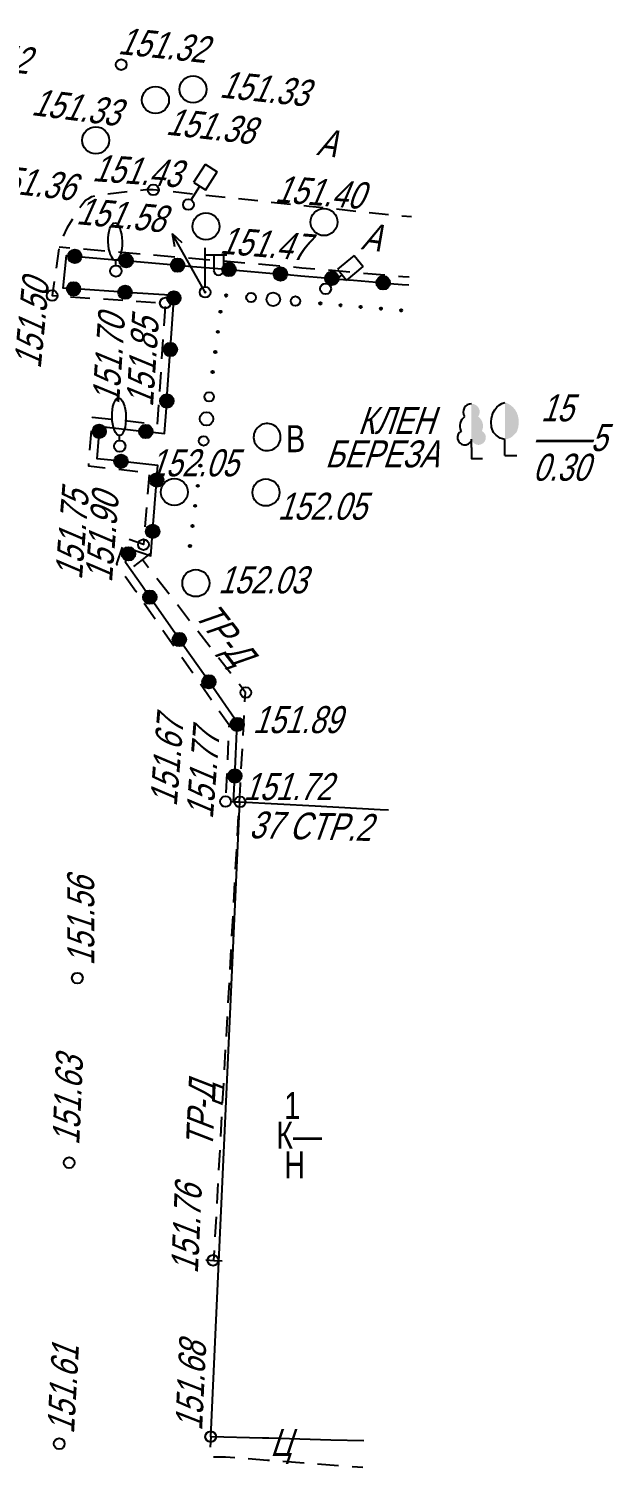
# Model space of a CAD drawing. Header units: metres. Extents: x 4400 to 4556, y 11262 to 11402.
# Drawn here: x 4534.6 to 4556.2, y 11339.9 to 11393.2 of the extents above; entities that cross this region are included whole.
import ezdxf
from ezdxf.enums import TextEntityAlignment as Align

# ---------------------------------------------------------------- set-up
doc = ezdxf.new("R2010")
doc.units = ezdxf.units.M
doc.header["$MEASUREMENT"] = 0
for name, color, linetype, lineweight in [('Вентиляторы', 7, 'Continuous', 25), ('Внутреннее заполнение', 7, 'Continuous', 25), ('Горизонтали', 7, 'Continuous', 25), ('Граница улицы', 7, 'Continuous', 25), ('Здания', 7, 'Continuous', 25), ('Колодцы', 7, 'Continuous', 25), ('Леса и газоны', 7, 'Continuous', 25), ('Номер дома', 7, 'Continuous', 25), ('Ограды', 7, 'Continuous', 25), ('Отдельно стоящее дерево', 7, 'Continuous', 25), ('Полоса деревьев', 7, 'Continuous', 25), ('Светофоры', 7, 'Continuous', 25), ('Фонари', 7, 'Continuous', 25), ('Фонтаны', 7, 'Continuous', 25), ('Части зданий', 7, 'Continuous', 25)]:
    doc.layers.add(name, color=color, linetype=linetype, lineweight=lineweight)
doc.styles.add('Style-RUSSIAN_1251', font='RUSSIAN_1251.shx')
doc.styles.add('Style-RUSSIAN_1251 I 0.32289', font='RUSSIAN_1251.shx', dxfattribs={"oblique": 18.5})

# ---------------------------------------------------------------- blocks, each defined once
blk = doc.blocks.new('PIKET_45')
at = {"layer": 'Горизонтали', "color": 7, "linetype": 'Continuous', "lineweight": 25}
blk.add_arc((0, 0), 0.2, 0, 360, dxfattribs=at)
blk = doc.blocks.new('PIKET_51')
at = {"layer": 'Горизонтали', "color": 7, "linetype": 'Continuous', "lineweight": 25}
blk.add_arc((0, 0), 0.2, 0, 360, dxfattribs=at)
blk = doc.blocks.new('PIKET_64')
at = {"layer": 'Горизонтали', "color": 7, "linetype": 'Continuous', "lineweight": 25}
blk.add_arc((0, 0), 0.2, 0, 360, dxfattribs=at)
blk = doc.blocks.new('PIKET_66')
at = {"layer": 'Горизонтали', "color": 7, "linetype": 'Continuous', "lineweight": 25}
blk.add_arc((0, 0), 0.2, 0, 360, dxfattribs=at)
blk = doc.blocks.new('KOLOD_21')
at = {"layer": 'Колодцы', "color": 7, "linetype": 'Continuous', "lineweight": 25}
blk.add_arc((0, 0), 0.5, 0, 360, dxfattribs=at)
blk = doc.blocks.new('KOLOD_22')
at = {"layer": 'Колодцы', "color": 7, "linetype": 'Continuous', "lineweight": 25}
blk.add_arc((0, 0), 0.5, 0, 360, dxfattribs=at)
blk = doc.blocks.new('KOLOD_23')
at = {"layer": 'Колодцы', "color": 7, "linetype": 'Continuous', "lineweight": 25}
blk.add_arc((0, 0), 0.5, 0, 360, dxfattribs=at)
blk = doc.blocks.new('PIKET_67')
at = {"layer": 'Горизонтали', "color": 7, "linetype": 'Continuous', "lineweight": 25}
blk.add_arc((0, 0), 0.2, 0, 360, dxfattribs=at)
blk = doc.blocks.new('PIKET_72')
at = {"layer": 'Горизонтали', "color": 7, "linetype": 'Continuous', "lineweight": 25}
blk.add_arc((0, 0), 0.2, 0, 360, dxfattribs=at)
blk = doc.blocks.new('KOLOD_25')
at = {"layer": 'Колодцы', "color": 7, "linetype": 'Continuous', "lineweight": 25}
blk.add_arc((0, 0), 0.5, 0, 360, dxfattribs=at)
blk = doc.blocks.new('KOLOD_26')
at = {"layer": 'Колодцы', "color": 7, "linetype": 'Continuous', "lineweight": 25}
blk.add_arc((0, 0), 0.5, 0, 360, dxfattribs=at)
blk = doc.blocks.new('KOLOD_27')
at = {"layer": 'Колодцы', "color": 7, "linetype": 'Continuous', "lineweight": 25}
blk.add_arc((0, 0), 0.5, 0, 360, dxfattribs=at)
blk = doc.blocks.new('DORZN1_1')
at = {"layer": 'Светофоры', "color": 7, "linetype": 'Continuous', "lineweight": 25}
for p, q in [((-0.27, 0.806), (-0.27, 1.603)), ((-0.27, 1.598), (0.252, 1.598)), ((0.252, 0.792), (0.253, 1.589)), ((-0.269, 0.801), (0.248, 0.801)), ((-0.004, 0.2), (-0.003, 0.801))]:
    blk.add_line(p, q, dxfattribs=at)
blk.add_arc((0, 0), 0.2, 0, 360, dxfattribs=at)
blk = doc.blocks.new('PIKET_76')
at = {"layer": 'Горизонтали', "color": 7, "linetype": 'Continuous', "lineweight": 25}
blk.add_arc((0, 0), 0.2, 0, 360, dxfattribs=at)
blk = doc.blocks.new('FONAR5_1')
at = {"layer": 'Фонари', "color": 7, "linetype": 'Continuous', "lineweight": 25}
for p, q in [((0.003, 0.2), (0.003, 1.641)), ((0.017, 1.388), (0.805, 1.388)), ((0.322, 1.371), (0.322, 0.816)), ((0.676, 1.378), (0.676, 0.823))]:
    blk.add_line(p, q, dxfattribs=at)
for centre, radius, start, end in [((0.49556, 0.80876), 0.181, 180, 0), ((-0.00044, -0.00024), 0.2, 0, 359.999994), ((-0.00044, -0.00024), 0.02, 0, 359.999994)]:
    blk.add_arc(centre, radius, start, end, dxfattribs=at)
blk = doc.blocks.new('PIKET_78')
at = {"layer": 'Горизонтали', "color": 7, "linetype": 'Continuous', "lineweight": 25}
blk.add_arc((0.00021, -0.0001), 0.2, 0, 359.999994, dxfattribs=at)
blk = doc.blocks.new('PIKET_79')
at = {"layer": 'Горизонтали', "color": 7, "linetype": 'Continuous', "lineweight": 25}
blk.add_arc((-0.00001, 0.00011), 0.2, 0, 359.999994, dxfattribs=at)
blk = doc.blocks.new('PIKET_80')
at = {"layer": 'Горизонтали', "color": 7, "linetype": 'Continuous', "lineweight": 25}
blk.add_arc((0.00027, -0.00027), 0.2, 0, 359.999994, dxfattribs=at)
blk = doc.blocks.new('PIKET_81')
at = {"layer": 'Горизонтали', "color": 7, "linetype": 'Continuous', "lineweight": 25}
blk.add_arc((-0.00048, 0.00018), 0.2, 0, 359.999994, dxfattribs=at)
blk = doc.blocks.new('STRFON')
at = {"layer": 'Фонари', "color": 7, "linetype": 'Continuous', "lineweight": 25, "flags": 128}
for points in [[(0, 0), (2.5, 0)], [(2.5, 0), (2.025, 0.157)], [(2.5, 0), (2.025, -0.156)]]:
    blk.add_lwpolyline(points, dxfattribs=at)
blk = doc.blocks.new('PIKET_93')
at = {"layer": 'Горизонтали', "color": 7, "linetype": 'Continuous', "lineweight": 25}
blk.add_arc((0, 0), 0.2, 0, 360, dxfattribs=at)
blk = doc.blocks.new('DORZN1_4')
at = {"layer": 'Светофоры', "color": 7, "linetype": 'Continuous', "lineweight": 25}
for p, q in [((-0.27, 0.806), (-0.27, 1.603)), ((-0.27, 1.598), (0.252, 1.598)), ((0.252, 0.792), (0.252, 1.589)), ((-0.27, 0.801), (0.248, 0.801)), ((-0.004, 0.2), (-0.004, 0.801))]:
    blk.add_line(p, q, dxfattribs=at)
blk.add_arc((0, 0), 0.2, 0, 360, dxfattribs=at)
blk = doc.blocks.new('KOLOD_32')
at = {"layer": 'Колодцы', "color": 7, "linetype": 'Continuous', "lineweight": 25}
blk.add_arc((0, 0), 0.5, 0, 360, dxfattribs=at)
blk = doc.blocks.new('PIKET_94')
at = {"layer": 'Горизонтали', "color": 7, "linetype": 'Continuous', "lineweight": 25}
blk.add_arc((0, 0), 0.2, 0, 360, dxfattribs=at)
blk = doc.blocks.new('msdElementTypeLineString_24')
at = {"layer": 'Фонтаны', "color": 7, "linetype": 'Continuous', "lineweight": 25}
for p, q in [((0.227, 25.651), (0, 25.944)), ((0.988, 24.672), (0.534, 25.256)), ((1.748, 23.692), (1.294, 24.277)), ((2.508, 22.712), (2.054, 23.297)), ((3.268, 21.733), (2.814, 22.317)), ((3.725, 19.442), (3.766, 20.181)), ((3.657, 18.204), (3.698, 18.942)), ((3.519, 15.727), (3.56, 16.466)), ((3.45, 14.489), (3.491, 15.228)), ((3.382, 13.251), (3.423, 13.99)), ((3.313, 12.013), (3.354, 12.752)), ((3.244, 10.775), (3.285, 11.513)), ((3.176, 9.536), (3.217, 10.275)), ((3.107, 8.298), (3.148, 9.037)), ((3.038, 7.06), (3.079, 7.799)), ((2.969, 5.822), (3.01, 6.561)), ((2.901, 4.584), (2.942, 5.323)), ((2.832, 3.346), (2.873, 4.085)), ((2.763, 2.107), (2.804, 2.846)), ((2.695, 0.869), (2.736, 1.608)), ((2.646, 0.001), (2.667, 0.37))]:
    blk.add_line(p, q, dxfattribs=at)
at = {"layer": 'Фонтаны', "color": 7, "linetype": 'Continuous', "lineweight": 25, "flags": 128}
for points in [[(3.794, 20.68), (3.813, 21.03), (3.575, 21.338)], [(3.588, 16.965), (3.625, 17.637), (3.629, 17.704)]]:
    blk.add_lwpolyline(points, dxfattribs=at)
blk = doc.blocks.new('msdElementTypeLineString_25')
at = {"layer": 'Полоса деревьев', "color": 7, "linetype": 'Continuous', "lineweight": 25}
for p, q in [((1.599, 9.907), (1.679, 9.901)), ((1.6, 9.912), (1.678, 9.906)), ((1.6, 9.902), (1.677, 9.896)), ((1.6, 9.897), (1.675, 9.891)), ((1.602, 9.917), (1.678, 9.911)), ((1.602, 9.892), (1.674, 9.886)), ((1.603, 9.922), (1.677, 9.916)), ((1.604, 9.887), (1.67, 9.881)), ((1.606, 9.927), (1.675, 9.921)), ((1.608, 9.881), (1.666, 9.877)), ((1.61, 9.931), (1.672, 9.926)), ((1.611, 9.876), (1.661, 9.872)), ((1.615, 9.936), (1.668, 9.932)), ((1.621, 9.87), (1.651, 9.868)), ((1.623, 9.94), (1.661, 9.937)), ((1.633, 9.945), (1.642, 9.944)), ((5.087, 9.611), (5.166, 9.604)), ((5.087, 9.606), (5.165, 9.599)), ((5.088, 9.616), (5.166, 9.609)), ((5.088, 9.601), (5.162, 9.595)), ((5.089, 9.621), (5.165, 9.614)), ((5.089, 9.596), (5.161, 9.59)), ((5.091, 9.626), (5.164, 9.62)), ((5.092, 9.591), (5.158, 9.585)), ((5.093, 9.631), (5.163, 9.625)), ((5.098, 9.635), (5.159, 9.63)), ((5.102, 9.64), (5.156, 9.635)), ((5.11, 9.644), (5.148, 9.641)), ((5.121, 9.648), (5.13, 9.648)), ((1.391, 9.295), (1.393, 9.304)), ((1.395, 9.284), (1.4, 9.322)), ((1.399, 9.276), (1.406, 9.329)), ((1.403, 9.271), (1.411, 9.332)), ((1.408, 9.266), (1.417, 9.336)), ((1.413, 9.264), (1.422, 9.337)), ((1.417, 9.262), (1.427, 9.337)), ((1.422, 9.26), (1.432, 9.338)), ((1.427, 9.259), (1.437, 9.338)), ((1.432, 9.259), (1.442, 9.337)), ((1.437, 9.26), (1.447, 9.334)), ((1.442, 9.261), (1.452, 9.332)), ((1.448, 9.263), (1.456, 9.329)), ((1.453, 9.267), (1.461, 9.324)), ((1.459, 9.27), (1.465, 9.319)), ((1.465, 9.279), (1.469, 9.309)), ((5.095, 9.585), (5.153, 9.58)), ((5.099, 9.58), (5.149, 9.576)), ((5.108, 9.574), (5.138, 9.572)), ((5.834, 9.548), (5.914, 9.541)), ((5.834, 9.543), (5.912, 9.536)), ((5.835, 9.553), (5.913, 9.546)), ((5.835, 9.538), (5.91, 9.531)), ((5.837, 9.557), (5.912, 9.551)), ((5.837, 9.532), (5.908, 9.526)), ((5.838, 9.562), (5.912, 9.556)), ((5.839, 9.527), (5.905, 9.522)), ((5.84, 9.567), (5.91, 9.561)), ((5.843, 9.522), (5.9, 9.517)), ((5.845, 9.572), (5.907, 9.567)), ((5.846, 9.517), (5.896, 9.512)), ((5.849, 9.576), (5.903, 9.572)), ((5.856, 9.511), (5.886, 9.508)), ((5.858, 9.581), (5.896, 9.578)), ((5.868, 9.585), (5.877, 9.584)), ((6.581, 9.484), (6.661, 9.477)), ((6.582, 9.479), (6.659, 9.473)), ((6.582, 9.474), (6.657, 9.468)), ((6.583, 9.489), (6.66, 9.482)), ((6.584, 9.494), (6.66, 9.488)), ((6.584, 9.469), (6.656, 9.463)), ((6.585, 9.499), (6.659, 9.493)), ((6.586, 9.464), (6.652, 9.458)), ((6.588, 9.504), (6.658, 9.498)), ((6.59, 9.458), (6.648, 9.453)), ((6.592, 9.508), (6.654, 9.503)), ((6.594, 9.453), (6.643, 9.449)), ((6.597, 9.513), (6.65, 9.508)), ((6.603, 9.447), (6.633, 9.445)), ((6.605, 9.517), (6.643, 9.514)), ((6.615, 9.521), (6.624, 9.521)), ((7.328, 9.421), (7.408, 9.414)), ((7.329, 9.416), (7.407, 9.409)), ((7.33, 9.426), (7.408, 9.419)), ((7.33, 9.411), (7.404, 9.404)), ((7.331, 9.431), (7.407, 9.424)), ((7.331, 9.405), (7.403, 9.399)), ((7.333, 9.435), (7.406, 9.429)), ((7.334, 9.4), (7.399, 9.395)), ((7.335, 9.44), (7.405, 9.434)), ((7.337, 9.395), (7.395, 9.39)), ((7.34, 9.445), (7.401, 9.44)), ((7.341, 9.39), (7.391, 9.385)), ((7.344, 9.45), (7.398, 9.445)), ((7.35, 9.384), (7.38, 9.381)), ((7.352, 9.454), (7.39, 9.451)), ((7.363, 9.458), (7.372, 9.457)), ((8.076, 9.357), (8.155, 9.35)), ((8.076, 9.352), (8.154, 9.346)), ((8.077, 9.362), (8.155, 9.356)), ((8.077, 9.347), (8.152, 9.341)), ((8.078, 9.342), (8.15, 9.336)), ((8.079, 9.367), (8.154, 9.361)), ((8.08, 9.372), (8.154, 9.366)), ((8.081, 9.337), (8.147, 9.331)), ((8.082, 9.377), (8.152, 9.371)), ((8.085, 9.331), (8.142, 9.326)), ((8.087, 9.381), (8.149, 9.376)), ((8.088, 9.326), (8.138, 9.322)), ((8.091, 9.386), (8.145, 9.381)), ((8.098, 9.32), (8.128, 9.318)), ((8.1, 9.39), (8.137, 9.387)), ((8.11, 9.394), (8.119, 9.394)), ((1.294, 8.551), (1.296, 8.56)), ((1.298, 8.54), (1.303, 8.578)), ((1.302, 8.532), (1.309, 8.585)), ((1.306, 8.527), (1.314, 8.589)), ((1.311, 8.523), (1.32, 8.592)), ((1.316, 8.52), (1.325, 8.593)), ((1.32, 8.518), (1.33, 8.594)), ((1.325, 8.517), (1.335, 8.594)), ((1.33, 8.515), (1.34, 8.594)), ((1.335, 8.515), (1.345, 8.593)), ((1.34, 8.516), (1.35, 8.59)), ((1.345, 8.517), (1.355, 8.589)), ((1.351, 8.519), (1.359, 8.585)), ((1.356, 8.523), (1.364, 8.58)), ((1.362, 8.526), (1.368, 8.576)), ((1.368, 8.535), (1.372, 8.565)), ((1.197, 7.807), (1.198, 7.816)), ((1.201, 7.797), (1.206, 7.834)), ((1.205, 7.788), (1.212, 7.842)), ((1.209, 7.784), (1.217, 7.845)), ((1.214, 7.779), (1.223, 7.848)), ((1.218, 7.776), (1.228, 7.85)), ((1.223, 7.775), (1.233, 7.85)), ((1.228, 7.773), (1.238, 7.85)), ((1.233, 7.771), (1.243, 7.851)), ((1.238, 7.772), (1.248, 7.849)), ((1.243, 7.772), (1.253, 7.847)), ((1.248, 7.773), (1.258, 7.845)), ((1.254, 7.776), (1.262, 7.841)), ((1.259, 7.779), (1.267, 7.837)), ((1.265, 7.782), (1.271, 7.832)), ((1.271, 7.792), (1.275, 7.821)), ((1.1, 7.064), (1.101, 7.073)), ((1.104, 7.053), (1.109, 7.091)), ((1.108, 7.045), (1.115, 7.098)), ((1.112, 7.04), (1.12, 7.101)), ((1.117, 7.035), (1.126, 7.105)), ((1.121, 7.033), (1.131, 7.106)), ((1.126, 7.031), (1.136, 7.106)), ((1.131, 7.029), (1.141, 7.107)), ((1.136, 7.028), (1.146, 7.107)), ((1.141, 7.028), (1.151, 7.105)), ((1.146, 7.028), (1.156, 7.103)), ((1.151, 7.03), (1.161, 7.101)), ((1.157, 7.032), (1.165, 7.098)), ((1.162, 7.035), (1.17, 7.093)), ((1.168, 7.039), (1.174, 7.088)), ((1.174, 7.048), (1.178, 7.078)), ((0.647, 3.593), (0.648, 3.602)), ((0.651, 3.583), (0.656, 3.62)), ((0.655, 3.574), (0.662, 3.628)), ((0.659, 3.569), (0.667, 3.631)), ((0.664, 3.565), (0.673, 3.634)), ((0.668, 3.562), (0.678, 3.635)), ((0.673, 3.56), (0.683, 3.636)), ((0.678, 3.559), (0.688, 3.636)), ((0.683, 3.557), (0.693, 3.637)), ((0.688, 3.558), (0.698, 3.635)), ((0.693, 3.558), (0.703, 3.632)), ((0.698, 3.559), (0.708, 3.631)), ((0.704, 3.562), (0.712, 3.627)), ((0.709, 3.565), (0.717, 3.622)), ((0.715, 3.568), (0.721, 3.618)), ((0.721, 3.577), (0.725, 3.607)), ((0.55, 2.849), (0.551, 2.858)), ((0.554, 2.839), (0.559, 2.877)), ((0.558, 2.83), (0.565, 2.884)), ((0.562, 2.826), (0.57, 2.887)), ((0.567, 2.821), (0.576, 2.89)), ((0.571, 2.818), (0.581, 2.892)), ((0.576, 2.817), (0.586, 2.892)), ((0.581, 2.815), (0.591, 2.892)), ((0.586, 2.813), (0.596, 2.893)), ((0.591, 2.814), (0.601, 2.891)), ((0.596, 2.814), (0.606, 2.889)), ((0.601, 2.816), (0.611, 2.887)), ((0.607, 2.818), (0.615, 2.883)), ((0.612, 2.821), (0.62, 2.879)), ((0.618, 2.824), (0.624, 2.874)), ((0.624, 2.834), (0.628, 2.864)), ((0.457, 2.095), (0.462, 2.133)), ((0.461, 2.087), (0.468, 2.14)), ((0.465, 2.082), (0.473, 2.143)), ((0.47, 2.077), (0.479, 2.147)), ((0.474, 2.075), (0.484, 2.148)), ((0.479, 2.073), (0.489, 2.148)), ((0.484, 2.071), (0.494, 2.149)), ((0.489, 2.07), (0.499, 2.149)), ((0.494, 2.07), (0.504, 2.147)), ((0.499, 2.07), (0.509, 2.145)), ((0.504, 2.072), (0.514, 2.143)), ((0.51, 2.074), (0.518, 2.14)), ((0.515, 2.077), (0.523, 2.135)), ((0.453, 2.106), (0.454, 2.115)), ((0.521, 2.081), (0.527, 2.13)), ((0.527, 2.09), (0.531, 2.12)), ((0.356, 1.362), (0.357, 1.371)), ((0.36, 1.351), (0.365, 1.389)), ((0.364, 1.343), (0.371, 1.396)), ((0.368, 1.338), (0.376, 1.4)), ((0.373, 1.334), (0.382, 1.403)), ((0.377, 1.331), (0.387, 1.404)), ((0.382, 1.329), (0.392, 1.405)), ((0.387, 1.328), (0.397, 1.405)), ((0.392, 1.326), (0.402, 1.405)), ((0.397, 1.326), (0.407, 1.404)), ((0.402, 1.327), (0.412, 1.401)), ((0.407, 1.328), (0.416, 1.4)), ((0.413, 1.33), (0.421, 1.396)), ((0.418, 1.334), (0.426, 1.391)), ((0.423, 1.337), (0.43, 1.387)), ((0.43, 1.346), (0.434, 1.376)), ((0.259, 0.618), (0.26, 0.627)), ((0.263, 0.608), (0.268, 0.645)), ((0.267, 0.599), (0.274, 0.653)), ((0.271, 0.595), (0.279, 0.656)), ((0.276, 0.59), (0.285, 0.659)), ((0.28, 0.587), (0.29, 0.661)), ((0.285, 0.586), (0.295, 0.661)), ((0.29, 0.584), (0.3, 0.661)), ((0.295, 0.582), (0.305, 0.662)), ((0.3, 0.583), (0.31, 0.66)), ((0.305, 0.583), (0.315, 0.657)), ((0.31, 0.584), (0.319, 0.656)), ((0.315, 0.587), (0.324, 0.652)), ((0.321, 0.59), (0.328, 0.648)), ((0.326, 0.593), (0.333, 0.643)), ((0.333, 0.603), (0.337, 0.632))]:
    blk.add_line(p, q, dxfattribs=at)
for centre, radius in [((1.639, 9.905), 0.04), ((2.561, 9.827), 0.175), ((3.383, 9.757), 0.25), ((4.206, 9.696), 0.175), ((5.126, 9.609), 0.04), ((1.431, 9.299), 0.04), ((5.874, 9.545), 0.04), ((6.621, 9.482), 0.04), ((7.368, 9.418), 0.04), ((8.116, 9.355), 0.04), ((1.334, 8.555), 0.04), ((1.237, 7.811), 0.04), ((1.14, 7.068), 0.04), ((1.011, 6.151), 0.175), ((0.914, 5.332), 0.25), ((0.807, 4.514), 0.175), ((0.687, 3.597), 0.04), ((0.59, 2.853), 0.04), ((0.493, 2.11), 0.04), ((0.396, 1.366), 0.04), ((0.299, 0.622), 0.04)]:
    blk.add_circle(centre, radius, dxfattribs=at)
blk = doc.blocks.new('KOLOD_33')
at = {"layer": 'Колодцы', "color": 7, "linetype": 'Continuous', "lineweight": 25}
blk.add_arc((0, 0), 0.5, 0, 360, dxfattribs=at)
blk = doc.blocks.new('msdElementTypeLineString_29')
at = {"layer": 'Граница улицы', "color": 7, "linetype": 'Continuous', "lineweight": 25}
for p, q in [((0, 1.114), (0.399, 1.08)), ((0.897, 1.037), (1.694, 0.968)), ((2.192, 0.925), (2.99, 0.856)), ((3.488, 0.814), (4.285, 0.745)), ((4.783, 0.702), (5.58, 0.633)), ((6.079, 0.59), (6.876, 0.522)), ((7.374, 0.479), (8.171, 0.41)), ((9.965, 0.256), (10.762, 0.187)), ((11.26, 0.144), (12.058, 0.075))]:
    blk.add_line(p, q, dxfattribs=at)
at = {"layer": 'Граница улицы', "color": 7, "linetype": 'Continuous', "lineweight": 25, "flags": 128}
for points in [[(8.67, 0.367), (8.981, 0.34), (9.467, 0.299)], [(12.556, 0.032), (12.723, 0.018), (12.955, 0)]]:
    blk.add_lwpolyline(points, dxfattribs=at)
blk = doc.blocks.new('DEREVO_181')
at = {"layer": 'Отдельно стоящее дерево', "color": 7, "linetype": 'Continuous', "lineweight": 25, "flags": 128}
blk.add_lwpolyline([(-0.007, 0.21), (-0.007, 0.393)], dxfattribs=at)
at = {"layer": 'Отдельно стоящее дерево', "color": 7, "linetype": 'Continuous', "lineweight": 25}
blk.add_arc((0, 0), 0.21, 0, 359.99999, dxfattribs=at)
blk.add_ellipse((-0.0255, 1.088), major_axis=(-0.0185, 0.695), ratio=0.3698286, dxfattribs=at)
blk = doc.blocks.new('DEREVO_182')
at = {"layer": 'Отдельно стоящее дерево', "color": 7, "linetype": 'Continuous', "lineweight": 25, "flags": 128}
blk.add_lwpolyline([(-0.007, 0.21), (-0.007, 0.393)], dxfattribs=at)
at = {"layer": 'Отдельно стоящее дерево', "color": 7, "linetype": 'Continuous', "lineweight": 25}
blk.add_arc((0, 0), 0.21, 0, 359.99999, dxfattribs=at)
blk.add_ellipse((-0.0255, 1.088), major_axis=(-0.0185, 0.695), ratio=0.3698286, dxfattribs=at)
blk = doc.blocks.new('LISTVL_1')
at = {"layer": 'Леса и газоны', "linetype": 'Continuous', "lineweight": 25}
blk.add_hatch(color=7, dxfattribs=at).paths.add_polyline_path([(0, 0.716, 1.560755), (0.385, 1.024), (0.388, 1.03, 0.363475), (0.254, 1.552), (0.254, 1.559, 0.605867), (0, 2.03)])
at = {"layer": 'Леса и газоны', "color": 7, "linetype": 'Continuous', "lineweight": 25}
blk.add_line((0.25, 0.511), (0.251, 0.511), dxfattribs=at)
at = {"layer": 'Леса и газоны', "color": 7, "linetype": 'Continuous', "lineweight": 25, "flags": 128}
for points in [[(0, 0.41), (0, 0.716)], [(0, 0.41), (0, 0), (0.403, 0)]]:
    blk.add_lwpolyline(points, dxfattribs=at)
at = {"layer": 'Леса и газоны', "color": 7, "linetype": 'Continuous', "lineweight": 25}
for centre, radius, start, end in [((-0.004, 1.728), 0.302, 87.9054, 214.1094), ((-0.01, 1.211), 0.42, 125.6529, 205.5526), ((-0.248, 0.781), 0.271, 117.6072, 335.8238)]:
    blk.add_arc(centre, radius, start, end, dxfattribs=at)
blk = doc.blocks.new('MLISTV_1')
at = {"layer": 'Леса и газоны', "linetype": 'Continuous', "lineweight": 25}
blk.add_hatch(color=7, dxfattribs=at).paths.add_polyline_path([(0, 0.59), (0.173, 0.641), (0.228, 0.669), (0.329, 0.758), (0.422, 0.856), (0.449, 0.903), (0.47, 0.98), (0.496, 1.053), (0.498, 1.062), (0.505, 1.248, 0.341141), (0, 1.97)])
at = {"layer": 'Леса и газоны', "color": 7, "linetype": 'Continuous', "lineweight": 25}
blk.add_line((0, 0), (0, 0.59), dxfattribs=at)
at = {"layer": 'Леса и газоны', "color": 7, "linetype": 'Continuous', "lineweight": 25, "flags": 128}
blk.add_lwpolyline([(0, 0.59), (-0.173, 0.641), (-0.329, 0.758), (-0.422, 0.856), (-0.47, 0.98), (-0.496, 1.053), (-0.506, 1.248), (-0.506, 1.248, -0.344174), (0, 1.97)], format="xyb", dxfattribs=at)
blk.add_lwpolyline([(0, 0), (0.443, 0)], dxfattribs=at)
blk = doc.blocks.new('msdElementTypeLineString_76')
at = {"layer": 'Части зданий', "color": 7, "linetype": 'Continuous', "lineweight": 25}
for p, q in [((0.035, 1.132), (0.017, 0.74)), ((2.707, 0.225), (3.49, 0.166)), ((5.27, 0.032), (5.661, 0.001))]:
    blk.add_line(p, q, dxfattribs=at)
at = {"layer": 'Части зданий', "color": 7, "linetype": 'Continuous', "lineweight": 25, "flags": 128}
for points in [[(0.144, 0.384), (0.578, 0.384), (0.928, 0.358)], [(1.426, 0.32), (2.134, 0.268), (2.209, 0.262)], [(3.989, 0.129), (4.445, 0.095), (4.771, 0.071)]]:
    blk.add_lwpolyline(points, dxfattribs=at)
blk = doc.blocks.new('msdElementTypeLineString_78')
at = {"layer": 'Ограды', "linetype": 'Continuous', "lineweight": 25}
h = blk.add_hatch(color=7, dxfattribs=at)
edge = h.paths.add_edge_path()
edge.add_arc((0.681, 20.449), 0.25, 0, 360)
h = blk.add_hatch(color=7, dxfattribs=at)
edge = h.paths.add_edge_path()
edge.add_arc((2.584, 20.285), 0.25, 0, 360)
h = blk.add_hatch(color=7, dxfattribs=at)
edge = h.paths.add_edge_path()
edge.add_arc((4.487, 20.121), 0.25, 0, 360)
h = blk.add_hatch(color=7, dxfattribs=at)
edge = h.paths.add_edge_path()
edge.add_arc((6.389, 19.958), 0.25, 0, 360)
h = blk.add_hatch(color=7, dxfattribs=at)
edge = h.paths.add_edge_path()
edge.add_arc((8.292, 19.794), 0.25, 0, 360)
h = blk.add_hatch(color=7, dxfattribs=at)
edge = h.paths.add_edge_path()
edge.add_arc((10.195, 19.63), 0.25, 0, 360)
h = blk.add_hatch(color=7, dxfattribs=at)
edge = h.paths.add_edge_path()
edge.add_arc((12.098, 19.466), 0.25, 0, 360)
h = blk.add_hatch(color=7, dxfattribs=at)
edge = h.paths.add_edge_path()
edge.add_arc((0.637, 19.243), 0.25, 0, 360)
h = blk.add_hatch(color=7, dxfattribs=at)
edge = h.paths.add_edge_path()
edge.add_arc((2.543, 19.118), 0.25, 0, 360)
h = blk.add_hatch(color=7, dxfattribs=at)
edge = h.paths.add_edge_path()
edge.add_arc((4.347, 18.904), 0.25, 0, 360)
h = blk.add_hatch(color=7, dxfattribs=at)
edge = h.paths.add_edge_path()
edge.add_arc((4.218, 16.998), 0.25, 0, 360)
h = blk.add_hatch(color=7, dxfattribs=at)
edge = h.paths.add_edge_path()
edge.add_arc((4.089, 15.093), 0.25, 0, 360)
h = blk.add_hatch(color=7, dxfattribs=at)
edge = h.paths.add_edge_path()
edge.add_arc((1.587, 13.965), 0.25, 0, 360)
h = blk.add_hatch(color=7, dxfattribs=at)
edge = h.paths.add_edge_path()
edge.add_arc((3.313, 13.962), 0.25, 0, 360)
h = blk.add_hatch(color=7, dxfattribs=at)
edge = h.paths.add_edge_path()
edge.add_arc((2.394, 12.853), 0.25, 0, 360)
h = blk.add_hatch(color=7, dxfattribs=at)
edge = h.paths.add_edge_path()
edge.add_arc((3.716, 12.166), 0.25, 0, 360)
h = blk.add_hatch(color=7, dxfattribs=at)
edge = h.paths.add_edge_path()
edge.add_arc((3.564, 10.262), 0.25, 0, 360)
h = blk.add_hatch(color=7, dxfattribs=at)
edge = h.paths.add_edge_path()
edge.add_arc((2.672, 9.43), 0.25, 0, 360)
h = blk.add_hatch(color=7, dxfattribs=at)
edge = h.paths.add_edge_path()
edge.add_arc((3.461, 7.825), 0.25, 0, 360)
h = blk.add_hatch(color=7, dxfattribs=at)
edge = h.paths.add_edge_path()
edge.add_arc((4.553, 6.259), 0.25, 0, 360)
h = blk.add_hatch(color=7, dxfattribs=at)
edge = h.paths.add_edge_path()
edge.add_arc((5.646, 4.692), 0.25, 0, 360)
h = blk.add_hatch(color=7, dxfattribs=at)
edge = h.paths.add_edge_path()
edge.add_arc((6.692, 3.112), 0.25, 0, 360)
h = blk.add_hatch(color=7, dxfattribs=at)
edge = h.paths.add_edge_path()
edge.add_arc((6.605, 1.204), 0.25, 0, 360)
at = {"layer": 'Ограды', "color": 7, "linetype": 'Continuous', "lineweight": 25}
for p, q in [((0.93, 20.428), (2.335, 20.307)), ((2.833, 20.264), (4.237, 20.143)), ((4.735, 20.1), (6.14, 19.979)), ((6.638, 19.936), (8.043, 19.815)), ((2.294, 19.134), (0.887, 19.226)), ((4.199, 19.009), (2.793, 19.101)), ((4.235, 17.248), (4.33, 18.654)), ((4.106, 15.342), (4.201, 16.749)), ((1.663, 14.146), (3.064, 13.99)), ((3.584, 10.511), (3.696, 11.916)), ((4.41, 6.464), (3.604, 7.62)), ((5.503, 4.897), (4.696, 6.053)), ((6.595, 3.331), (5.789, 4.487)), ((6.616, 1.454), (6.681, 2.862)), ((6.562, 0.25), (6.594, 0.955))]:
    blk.add_line(p, q, dxfattribs=at)
at = {"layer": 'Ограды', "color": 7, "linetype": 'Continuous', "lineweight": 25, "flags": 128}
for points in [[(0.388, 19.259), (0.25, 19.268), (0.374, 20.476), (0.432, 20.471)], [(8.541, 19.772), (9.051, 19.728), (9.946, 19.651)], [(10.444, 19.608), (11.003, 19.56), (11.848, 19.487)], [(12.346, 19.444), (12.804, 19.405), (13.049, 19.386)], [(3.561, 13.935), (4.007, 13.885), (4.072, 14.843)], [(2.146, 12.881), (1.506, 12.952), (1.567, 13.715)], [(3.736, 12.415), (3.758, 12.701), (2.643, 12.825)], [(2.783, 9.607), (3.492, 9.357), (3.545, 10.013)], [(3.318, 8.03), (3.189, 8.215), (2.558, 9.108), (2.589, 9.194)]]:
    blk.add_lwpolyline(points, dxfattribs=at)
at = {"layer": 'Ограды', "color": 7, "linetype": 'Continuous', "lineweight": 25}
for centre in [(0.681, 20.449), (0.681, 20.449), (2.584, 20.285), (2.584, 20.285), (4.487, 20.121), (4.487, 20.121), (6.389, 19.958), (6.389, 19.958), (8.292, 19.794), (8.292, 19.794), (10.195, 19.63), (10.195, 19.63), (12.098, 19.466), (12.098, 19.466), (0.637, 19.243), (0.637, 19.243), (2.543, 19.118), (2.543, 19.118), (4.347, 18.904), (4.347, 18.904), (4.218, 16.998), (4.218, 16.998), (4.089, 15.093), (4.089, 15.093), (1.587, 13.965), (1.587, 13.965), (3.313, 13.962), (3.313, 13.962), (2.394, 12.853), (2.394, 12.853), (3.716, 12.166), (3.716, 12.166), (3.564, 10.262), (3.564, 10.262), (2.672, 9.43), (2.672, 9.43), (3.461, 7.825), (3.461, 7.825), (4.553, 6.259), (4.553, 6.259), (5.646, 4.692), (5.646, 4.692), (6.692, 3.112), (6.692, 3.112), (6.605, 1.204), (6.605, 1.204)]:
    blk.add_circle(centre, 0.25, dxfattribs=at)
blk = doc.blocks.new('msdElementTypeLineString_99')
at = {"layer": 'Граница улицы', "color": 7, "linetype": 'Continuous', "lineweight": 25}
for p, q in [((2.772, 22.59), (2.06, 22.51)), ((5.193, 22.51), (4.48, 22.586)), ((6.402, 22.382), (5.69, 22.457)), ((7.612, 22.253), (6.899, 22.329)), ((8.821, 22.125), (8.109, 22.201)), ((11.24, 21.868), (10.528, 21.944)), ((12.45, 21.74), (11.738, 21.815)), ((13.304, 21.66), (12.948, 21.691)), ((0.252, 20.479), (0.149, 19.77)), ((0.683, 18.704), (1.398, 18.657)), ((1.897, 18.625), (2.612, 18.578)), ((3.111, 18.545), (3.826, 18.498)), ((4.182, 18.34), (4.134, 17.626)), ((4.1, 17.127), (4.051, 16.412)), ((4.018, 15.913), (3.969, 15.199)), ((3.936, 14.7), (3.887, 13.985)), ((3.402, 14.027), (2.69, 14.106)), ((1.444, 13.738), (1.387, 13.024)), ((2.466, 12.316), (3.178, 12.237)), ((3.587, 12.109), (3.53, 11.395)), ((3.49, 10.896), (3.434, 10.182)), ((3.406, 7.36), (3.815, 6.772)), ((4.101, 6.362), (4.511, 5.775)), ((4.797, 5.364), (5.207, 4.777)), ((5.493, 4.367), (5.903, 3.779)), ((6.521, 2.266), (6.489, 1.551)), ((6.466, 1.051), (6.433, 0.335))]:
    blk.add_line(p, q, dxfattribs=at)
at = {"layer": 'Граница улицы', "color": 7, "linetype": 'Continuous', "lineweight": 25, "flags": 128}
for points in [[(1.567, 22.436), (1.455, 22.402), (1.32, 22.322), (1.237, 22.265), (1.097, 22.093), (1.032, 21.993)], [(3.983, 22.638), (3.744, 22.664), (3.468, 22.668), (3.269, 22.646)], [(10.031, 21.996), (9.514, 22.051), (9.318, 22.072)], [(0.759, 21.574), (0.544, 21.243), (0.407, 20.952)], [(0.077, 19.275), (0, 18.749), (0.184, 18.737)], [(2.193, 14.161), (1.484, 14.24), (1.484, 14.236)], [(1.348, 12.525), (1.341, 12.441), (1.969, 12.371)], [(3.394, 9.684), (3.381, 9.525), (2.856, 9.71)], [(2.597, 9.431), (2.381, 8.817), (2.418, 8.764)], [(2.707, 8.355), (3.1, 7.798), (3.112, 7.781), (3.12, 7.77)], [(6.189, 3.369), (6.548, 2.854), (6.544, 2.766)], [(6.595, 0.008), (6.719, 0.005), (6.953, 0)]]:
    blk.add_lwpolyline(points, dxfattribs=at)
blk = doc.blocks.new('msdElementTypeTextNode_6')
at = {"layer": 'Здания', "color": 7, "linetype": 'Continuous', "lineweight": 25, "style": 'Style-RUSSIAN_1251', "width": 0.799996}
for s, p in [(' 1 ', (0, 1.1)), ('К—', (0, 0)), (' Н', (0, -1.1))]:
    blk.add_text(s, height=1, dxfattribs=at).set_placement(p, align=Align.MIDDLE_LEFT)
blk = doc.blocks.new('msdElementTypeTextNode_12')
at = {"layer": 'Леса и газоны', "color": 7, "linetype": 'Continuous', "lineweight": 25, "style": 'Style-RUSSIAN_1251 I 0.32289', "oblique": 18.5, "width": 0.8}
for s, p in [(' 15', (0, 1.1)), ('——5', (0, 0)), ('0.30', (0, -1.1))]:
    blk.add_text(s, height=1, dxfattribs=at).set_placement(p, align=Align.MIDDLE_LEFT)

msp = doc.modelspace()

# ---------------------------------------------------------------- linework, layer by layer
at = {"layer": 'Вентиляторы', "color": 7, "linetype": 'Continuous', "lineweight": 25, "flags": 128}
msp.add_lwpolyline([(4543.924, 11378.057), (4543.92, 11378.12), (4543.908, 11378.183), (4543.889, 11378.243), (4543.861, 11378.3), (4543.827, 11378.353), (4543.787, 11378.402), (4543.741, 11378.445), (4543.689, 11378.482), (4543.634, 11378.512), (4543.575, 11378.535), (4543.513, 11378.55), (4543.45, 11378.557), (4543.387, 11378.557), (4543.324, 11378.548), (4543.263, 11378.532), (4543.205, 11378.508), (4543.15, 11378.476), (4543.099, 11378.439), (4543.054, 11378.395), (4543.014, 11378.345), (4542.981, 11378.291), (4542.955, 11378.234), (4542.937, 11378.173), (4542.926, 11378.111), (4542.923, 11378.048), (4542.928, 11377.985), (4542.942, 11377.923), (4542.962, 11377.863), (4542.991, 11377.806), (4543.026, 11377.754), (4543.067, 11377.706), (4543.114, 11377.664), (4543.166, 11377.628), (4543.223, 11377.599), (4543.282, 11377.577), (4543.344, 11377.563), (4543.407, 11377.557), (4543.47, 11377.559), (4543.532, 11377.569), (4543.593, 11377.586), (4543.651, 11377.612), (4543.706, 11377.644), (4543.755, 11377.683), (4543.8, 11377.727), (4543.839, 11377.778), (4543.871, 11377.832), (4543.895, 11377.89), (4543.913, 11377.951), (4543.922, 11378.014), (4543.924, 11378.057)], dxfattribs=at)
at = {"layer": 'Внутреннее заполнение', "color": 7, "linetype": 'Continuous', "lineweight": 25, "flags": 128}
for points in [[(4538.492, 11373.267), (4538.808, 11373.512), (4539.122, 11373.755)], [(4541.155, 11347.585), (4541.454, 11347.569), (4541.754, 11347.552)]]:
    msp.add_lwpolyline(points, dxfattribs=at)
at = {"layer": 'Здания', "color": 7, "linetype": 'Continuous', "lineweight": 25, "flags": 128}
msp.add_lwpolyline([(4546.998, 11340.882), (4545.785, 11340.916), (4543.491, 11340.98), (4543.253, 11340.987), (4541.334, 11341.04), (4541.533, 11345.359), (4542.006, 11355.618), (4542.418, 11364.55), (4545.203, 11364.401), (4547.611, 11364.272), (4547.911, 11364.256)], dxfattribs=at)

# ---------------------------------------------------------------- block references
at = {"layer": 'Горизонтали', "color": 7, "linetype": 'Continuous', "lineweight": 25}
for name, p in [('PIKET_66', (4538.023, 11391.851)), ('PIKET_67', (4539.209, 11387.214)), ('PIKET_78', (4535.465, 11383.299)), ('PIKET_79', (4539.656, 11383.024)), ('PIKET_80', (4538.846, 11374.075)), ('PIKET_76', (4542.635, 11368.598)), ('PIKET_81', (4541.884, 11364.562)), ('PIKET_94', (4542.418, 11364.55)), ('PIKET_72', (4536.399, 11358.023)), ('PIKET_64', (4536.096, 11351.187)), ('PIKET_93', (4541.42, 11347.571)), ('PIKET_45', (4535.729, 11340.78)), ('PIKET_51', (4541.334, 11341.04))]:
    msp.add_blockref(name, p, dxfattribs=at)
at = {"layer": 'Граница улицы', "color": 7, "linetype": 'Continuous', "lineweight": 25}
for name, p in [('msdElementTypeLineString_99', (4535.465, 11364.55)), ('msdElementTypeLineString_29', (4535.728, 11383.991))]:
    msp.add_blockref(name, p, dxfattribs=at)
at = {"layer": 'Здания', "color": 7, "linetype": 'Continuous', "lineweight": 25}
msp.add_blockref('msdElementTypeTextNode_6', (4543.759, 11352.205), dxfattribs=at)
at = {"layer": 'Колодцы', "color": 7, "linetype": 'Continuous', "lineweight": 25}
for name, p in [('KOLOD_21', (4539.29, 11390.54)), ('KOLOD_33', (4540.682, 11390.939)), ('KOLOD_22', (4537.08, 11389.05)), ('KOLOD_23', (4541.16, 11385.86)), ('KOLOD_32', (4545.53, 11386.02)), ('KOLOD_27', (4539.989, 11376.022)), ('KOLOD_25', (4543.378, 11376.008)), ('KOLOD_26', (4540.785, 11372.649))]:
    msp.add_blockref(name, p, dxfattribs=at)
at = {"layer": 'Леса и газоны', "color": 7, "linetype": 'Continuous', "lineweight": 25}
for name, p in [('LISTVL_1', (4550.986, 11377.261)), ('MLISTV_1', (4552.227, 11377.375)), ('msdElementTypeTextNode_12', (4553.252, 11378.041))]:
    msp.add_blockref(name, p, dxfattribs=at)
at = {"layer": 'Ограды', "color": 7, "linetype": 'Continuous', "lineweight": 25}
msp.add_blockref('msdElementTypeLineString_78', (4535.622, 11364.305), dxfattribs=at)
at = {"layer": 'Отдельно стоящее дерево', "color": 7, "linetype": 'Continuous', "lineweight": 25}
for name, p in [('DEREVO_181', (4537.825, 11384.209)), ('DEREVO_182', (4537.967, 11377.722))]:
    msp.add_blockref(name, p, dxfattribs=at)
at = {"layer": 'Полоса деревьев', "color": 7, "linetype": 'Continuous', "lineweight": 25}
msp.add_blockref('msdElementTypeLineString_25', (4540.267, 11373.401), dxfattribs=at)
at = {"layer": 'Светофоры', "color": 7, "linetype": 'Continuous', "lineweight": 25}
for name, p, rotation in [('DORZN1_1', (4540.51, 11386.669), 327.7466023565515), ('DORZN1_4', (4545.589, 11383.552), 309.5883053321761)]:
    msp.add_blockref(name, p, dxfattribs=dict(at, rotation=rotation))
at = {"layer": 'Фонари', "color": 7, "linetype": 'Continuous', "lineweight": 25, "rotation": 119.3643082791872}
msp.add_blockref('STRFON', (4541.129, 11383.423), dxfattribs=at)
at = {"layer": 'Фонари', "color": 7, "linetype": 'Continuous', "lineweight": 25}
msp.add_blockref('FONAR5_1', (4541.129, 11383.423), dxfattribs=at)
at = {"layer": 'Фонтаны', "color": 7, "linetype": 'Continuous', "lineweight": 25}
msp.add_blockref('msdElementTypeLineString_24', (4538.808, 11347.568), dxfattribs=at)
at = {"layer": 'Части зданий', "color": 7, "linetype": 'Continuous', "lineweight": 25}
msp.add_blockref('msdElementTypeLineString_76', (4541.299, 11339.908), dxfattribs=at)

# ---------------------------------------------------------------- texts
at = {"layer": 'Вентиляторы', "color": 7, "linetype": 'Continuous', "lineweight": 25, "style": 'Style-RUSSIAN_1251', "width": 0.799996}
msp.add_text('В', height=1, dxfattribs=at).set_placement((4544.12, 11377.5))
at = {"layer": 'Горизонтали', "color": 7, "linetype": 'Continuous', "lineweight": 25, "style": 'Style-RUSSIAN_1251 I 0.32289', "oblique": 18.5, "width": 0.799996}
for s, rotation, p in [('151.32', 354.0288, (4537.884, 11392.249)), ('151.43', 355.847, (4536.936, 11387.54)), ('151.70', 86.1276, (4537.945, 11379.265)), ('151.75', 85.4537, (4536.568, 11372.757)), ('151.67', 85.4537, (4540.078, 11364.362)), ('151.56', 90, (4537.023, 11358.482)), ('151.63', 87.5118, (4536.468, 11351.823)), ('151.76', 87.3601, (4540.859, 11347.064)), ('151.68', 87.275, (4541.015, 11341.243)), ('151.61', 86.7543, (4536.274, 11341.128))]:
    msp.add_text(s, height=1, rotation=rotation, dxfattribs=at).set_placement(p)
for s, rotation, p in [('151.58', 354.4917, (4536.438, 11386.943)), ('151.50', 84.4453, (4534.047, 11380.667)), ('151.85', 86.1276, (4538.199, 11379.225)), ('151.90', 85.4537, (4536.682, 11372.739)), ('151.77', 85.4537, (4540.417, 11363.977))]:
    msp.add_text(s, height=1, rotation=rotation, dxfattribs=at).set_placement(p, align=Align.TOP_LEFT)
for s, p in [('151.89', (4542.884, 11367.095)), ('151.72', (4542.542, 11364.613))]:
    msp.add_text(s, height=1, dxfattribs=at).set_placement(p)
at = {"layer": 'Граница улицы', "color": 7, "linetype": 'Continuous', "lineweight": 25, "style": 'Style-RUSSIAN_1251 I 0.32289', "oblique": 18.5, "width": 0.799996}
for p in [(4545.228, 11388.511), (4546.876, 11385.02)]:
    msp.add_text('А', height=1, rotation=352.4833, dxfattribs=at).set_placement(p)
at = {"layer": 'Колодцы', "color": 7, "linetype": 'Continuous', "lineweight": 25, "style": 'Style-RUSSIAN_1251 I 0.32289', "oblique": 18.5, "width": 0.799996}
for s, rotation, p in [('151.42', 353.5257, (4531.372, 11392.364)), ('151.33', 352.6749, (4534.736, 11390.483)), ('151.38', 353.5257, (4539.71, 11389.761)), ('151.36', 353.5257, (4533.062, 11387.678)), ('151.40', 355.3742, (4543.737, 11387.262)), ('151.47', 355.2212, (4541.692, 11385.356))]:
    msp.add_text(s, height=1, rotation=rotation, dxfattribs=at).set_placement(p, align=Align.MIDDLE_LEFT)
at = {"layer": 'Колодцы', "color": 7, "linetype": 'Continuous', "lineweight": 25, "style": 'Style-RUSSIAN_1251 I 0.32289', "oblique": 18.5, "width": 0.8}
msp.add_text('151.33', height=1, rotation=354.0288, dxfattribs=at).set_placement((4541.64, 11390.638))
at = {"layer": 'Колодцы', "color": 7, "linetype": 'Continuous', "lineweight": 25, "style": 'Style-RUSSIAN_1251 I 0.32289', "oblique": 18.5, "width": 0.799996}
for s, p in [('152.05', (4539.069, 11376.605)), ('152.05', (4543.807, 11374.997)), ('152.03', (4541.605, 11372.269))]:
    msp.add_text(s, height=1, dxfattribs=at).set_placement(p)
at = {"layer": 'Леса и газоны', "color": 7, "linetype": 'Continuous', "lineweight": 25, "style": 'Style-RUSSIAN_1251 I 0.32289', "oblique": 18.5, "width": 0.8}
for s, p in [('КЛЕН', (4546.778, 11378.177)), ('БЕРЕЗА', (4545.564, 11376.936))]:
    msp.add_text(s, height=1, dxfattribs=at).set_placement(p)
at = {"layer": 'Номер дома', "color": 7, "linetype": 'Continuous', "lineweight": 25, "style": 'Style-RUSSIAN_1251 I 0.32289', "oblique": 18.5, "width": 0.799996}
msp.add_text('37 СТР.2', height=1, rotation=358.6479, dxfattribs=at).set_placement((4542.744, 11363.206))
at = {"layer": 'Фонтаны', "color": 7, "linetype": 'Continuous', "lineweight": 25, "style": 'Style-RUSSIAN_1251 I 0.32289', "oblique": 18.5, "width": 0.799996}
for rotation, p in [(307.81, (4540.709, 11371.451)), (87.3601, (4541.41, 11351.695))]:
    msp.add_text('ТР-Д', height=1, rotation=rotation, dxfattribs=at).set_placement(p)
at = {"layer": 'Части зданий', "color": 7, "linetype": 'Continuous', "lineweight": 25, "style": 'Style-RUSSIAN_1251 I 0.32289', "oblique": 18.5, "width": 0.799996}
msp.add_text('Ц', height=1, dxfattribs=at).set_placement((4543.532, 11340.319))

doc.saveas('drawing.dxf')
